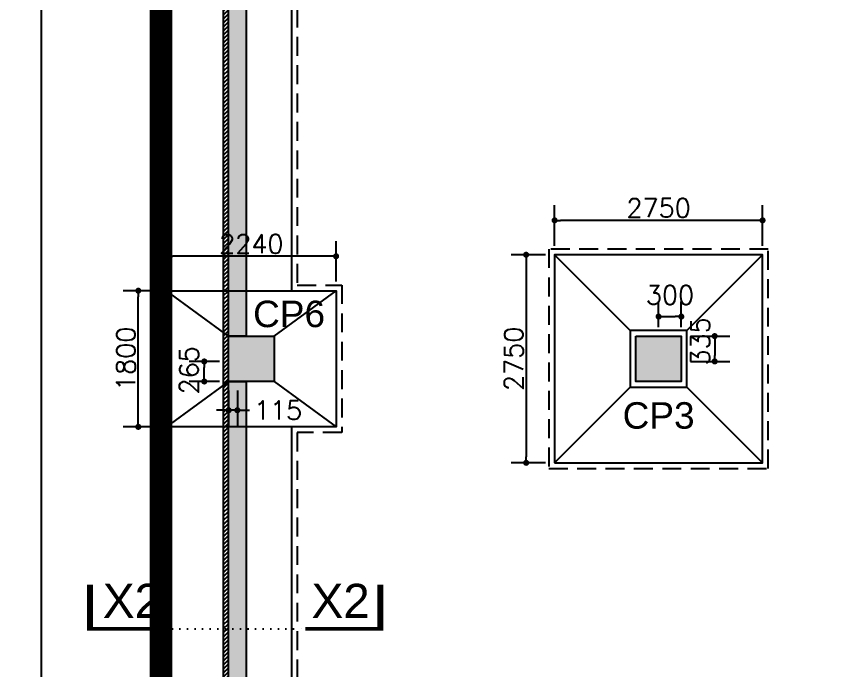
# Model space of a CAD drawing. Extents: x -200722 to 834823, y -494970 to 88783.
# Drawn here: x 452910 to 463699, y 27486 to 36136 of the extents above; entities that cross this region are included whole.
import ezdxf
from ezdxf.enums import TextEntityAlignment as Align

# ---------------------------------------------------------------- set-up
doc = ezdxf.new("R2010")
doc.units = 0
doc.header["$LTSCALE"] = 100
doc.header["$MEASUREMENT"] = 0
doc.header["$PDMODE"] = 34
doc.linetypes.add('DOT', pattern=[0.25, 0, -0.25])
doc.linetypes.add('HIDDEN', pattern=[0.375, 0.25, -0.125])
doc.layers.get('0').update_dxf_attribs({"linetype": 'CONTINUOUS'})
doc.layers.get('DEFPOINTS').update_dxf_attribs({"linetype": 'CONTINUOUS'})
for name, color, linetype in [('BEAM', 4, 'CONTINUOUS'), ('COL', 150, 'CONTINUOUS'), ('DIM', 3, 'CONTINUOUS'), ('F_EXEC', 3, 'HIDDEN'), ('F_FTG1', 11, 'CONTINUOUS'), ('RCCWALL', 6, 'CONTINUOUS'), ('TEXT', 2, 'CONTINUOUS')]:
    doc.layers.add(name, color=color, linetype=linetype)
doc.layers.add('HATCH', color=252, linetype='CONTINUOUS', lineweight=30)
doc.styles.add('AR', font='arial.ttf')
doc.styles.add('ROMANS', font='romans.shx')
doc.styles.get("Standard").update_dxf_attribs({"font": 'simplex.shx'})
doc.styles.add('TIMES-N', font='arial.ttf')
doc.dimstyles.new('STANDARD$0', dxfattribs={"dimtxt": 2.5, "dimasz": 2.5, "dimexe": 2, "dimexo": 0.7, "dimgap": 0.9, "dimtad": 1, "dimdec": 0, "dimdsep": 46, "dimtxsty": 'ROMANS', "dimcen": 0.09, "dimclrd": 4, "dimclre": 4, "dimclrt": 3, "dimadec": 0, "dimazin": 0, "dimtfac": 1, "dimtdec": 0, "dimtmove": 0, "dimatfit": 3, "dimfxl": 1, "dimtolj": 1, "dimtzin": 0, "dimarcsym": 0})

# ---------------------------------------------------------------- blocks, each defined once
blk = doc.blocks.new('DOT')
at = {"color": 0, "linetype": 'ByBlock'}
blk.add_line((-0.5, 0), (-1, 0), dxfattribs=at)
at = {"color": 0, "linetype": 'ByBlock', "const_width": 0.5}
blk.add_lwpolyline([(-0.25, 0, 1), (0.25, 0, 1)], format="xyb", close=True, dxfattribs=at)
blk = doc.blocks.new('*D2653')
at = {"layer": 'BEAM', "color": 0, "lineweight": -2, "transparency": 16777216}
for p, q in [((461399, 32029), (461399, 32367)), ((461699, 32029), (461699, 32367)), ((461479, 32167), (461619, 32167))]:
    blk.add_line(p, q, dxfattribs=at)
at = {"layer": 'DEFPOINTS', "color": 0, "lineweight": -3, "ltscale": 0.4, "transparency": 16777216}
for p in [(461699, 32167), (461399, 31909), (461699, 31909)]:
    blk.add_point(p, dxfattribs=at)
at = {"layer": 'BEAM', "color": 0, "lineweight": -2, "ltscale": 0.4, "transparency": 16777216, "xscale": 80, "yscale": 80, "zscale": 80, "rotation": 180}
blk.add_blockref('DOT', (461399, 32167), dxfattribs=at)
at = {"layer": 'BEAM', "color": 0, "lineweight": -2, "ltscale": 0.4, "transparency": 16777216, "xscale": 80, "yscale": 80, "zscale": 80}
blk.add_blockref('DOT', (461699, 32167), dxfattribs=at)
at = {"layer": 'BEAM', "color": 0, "ltscale": 0.4, "transparency": 16777216, "insert": (461549, 32452), "char_height": 248, "attachment_point": 5}
blk.add_mtext('\\A1;300', dxfattribs=at)
blk = doc.blocks.new('_DOT')
at = {"color": 0, "linetype": 'ByBlock'}
blk.add_line((-0.5, 0), (-1, 0), dxfattribs=at)
at = {"color": 0, "linetype": 'ByBlock', "const_width": 0.5}
blk.add_lwpolyline([(-0.25, 0, 1), (0.25, 0, 1)], format="xyb", close=True, dxfattribs=at)
blk = doc.blocks.new('*D2654')
at = {"layer": 'BEAM', "color": 0, "lineweight": -2, "transparency": 16777216}
for p, q in [((461819, 31909), (462340, 31909)), ((462140, 31829), (462140, 31654)), ((461819, 31574), (462340, 31574))]:
    blk.add_line(p, q, dxfattribs=at)
at = {"layer": 'DEFPOINTS', "color": 0, "lineweight": -3, "ltscale": 0.4, "transparency": 16777216}
for p in [(461699, 31909), (461699, 31574), (462140, 31574)]:
    blk.add_point(p, dxfattribs=at)
at = {"layer": 'BEAM', "color": 0, "lineweight": -2, "ltscale": 0.4, "transparency": 16777216, "xscale": 80, "yscale": 80, "zscale": 80}
for p, rotation in [((462140, 31909), 90), ((462140, 31574), 270)]:
    blk.add_blockref('DOT', p, dxfattribs=dict(at, rotation=rotation))
at = {"layer": 'BEAM', "color": 0, "ltscale": 0.4, "transparency": 16777216, "insert": (461949, 31839), "char_height": 248, "attachment_point": 5, "rotation": 90}
blk.add_mtext('\\A1;335', dxfattribs=at)
blk = doc.blocks.new('*D2655')
at = {"layer": 'BEAM', "color": 0, "lineweight": -2, "transparency": 16777216}
for p, q in [((460024, 33104), (460024, 33639)), ((462773, 33104), (462773, 33639)), ((462693, 33439), (460104, 33439))]:
    blk.add_line(p, q, dxfattribs=at)
at = {"layer": 'DEFPOINTS', "color": 0, "lineweight": -3, "ltscale": 0.4, "transparency": 16777216}
for p in [(460024, 33439), (460024, 32984), (462773, 32984)]:
    blk.add_point(p, dxfattribs=at)
at = {"layer": 'BEAM', "color": 0, "lineweight": -2, "ltscale": 0.4, "transparency": 16777216, "xscale": 80, "yscale": 80, "zscale": 80, "rotation": 180}
blk.add_blockref('DOT', (460024, 33439), dxfattribs=at)
at = {"layer": 'BEAM', "color": 0, "lineweight": -2, "ltscale": 0.4, "transparency": 16777216, "xscale": 80, "yscale": 80, "zscale": 80}
blk.add_blockref('DOT', (462773, 33439), dxfattribs=at)
at = {"layer": 'BEAM', "color": 0, "ltscale": 0.4, "transparency": 16777216, "insert": (461399, 33603), "char_height": 248, "attachment_point": 5}
blk.add_mtext('\\A1;2750', dxfattribs=at)
blk = doc.blocks.new('*D2656')
at = {"layer": 'BEAM', "color": 0, "lineweight": -2, "transparency": 16777216}
for p, q in [((459904, 32984), (459448, 32984)), ((459648, 32904), (459648, 30314)), ((459904, 30234), (459448, 30234))]:
    blk.add_line(p, q, dxfattribs=at)
at = {"layer": 'DEFPOINTS', "color": 0, "lineweight": -3, "ltscale": 0.4, "transparency": 16777216}
for p in [(460024, 32984), (459648, 30234), (460024, 30234)]:
    blk.add_point(p, dxfattribs=at)
at = {"layer": 'BEAM', "color": 0, "lineweight": -2, "ltscale": 0.4, "transparency": 16777216, "xscale": 80, "yscale": 80, "zscale": 80}
for p, rotation in [((459648, 32984), 90), ((459648, 30234), 270)]:
    blk.add_blockref('DOT', p, dxfattribs=dict(at, rotation=rotation))
at = {"layer": 'BEAM', "color": 0, "ltscale": 0.4, "transparency": 16777216, "insert": (459484, 31609), "char_height": 248, "attachment_point": 5, "rotation": 90}
blk.add_mtext('\\A1;2750', dxfattribs=at)
blk = doc.blocks.new('*D2823')
at = {"layer": 'BEAM', "color": 0, "lineweight": -2, "transparency": 16777216}
for p, q in [((455716, 31190), (455716, 30729)), ((455831, 31189), (455831, 30729)), ((455636, 30929), (455556, 30929)), ((455831, 30929), (455716, 30929)), ((455911, 30929), (455991, 30929))]:
    blk.add_line(p, q, dxfattribs=at)
at = {"layer": 'DEFPOINTS', "color": 0, "lineweight": -3, "ltscale": 0.4, "transparency": 16777216}
for p in [(455716, 31310), (455831, 31309), (455716, 30929)]:
    blk.add_point(p, dxfattribs=at)
at = {"layer": 'BEAM', "color": 0, "lineweight": -2, "ltscale": 0.4, "transparency": 16777216, "xscale": 80, "yscale": 80, "zscale": 80}
blk.add_blockref('DOT', (455716, 30929), dxfattribs=at)
at = {"layer": 'BEAM', "color": 0, "lineweight": -2, "ltscale": 0.4, "transparency": 16777216, "xscale": 80, "yscale": 80, "zscale": 80, "rotation": 180}
blk.add_blockref('DOT', (455831, 30929), dxfattribs=at)
at = {"layer": 'BEAM', "color": 0, "ltscale": 0.4, "transparency": 16777216, "insert": (456369, 30929), "char_height": 248, "attachment_point": 5}
blk.add_mtext('\\A1;115', dxfattribs=at)
blk = doc.blocks.new('*D2824')
at = {"layer": 'BEAM', "color": 0, "lineweight": -2, "transparency": 16777216}
for p, q in [((455595, 31574), (455194, 31574)), ((455394, 31389), (455394, 31494)), ((455595, 31309), (455194, 31309))]:
    blk.add_line(p, q, dxfattribs=at)
at = {"layer": 'DEFPOINTS', "color": 0, "lineweight": -3, "ltscale": 0.4, "transparency": 16777216}
for p in [(455394, 31574), (455715, 31574), (455715, 31309)]:
    blk.add_point(p, dxfattribs=at)
at = {"layer": 'BEAM', "color": 0, "lineweight": -2, "ltscale": 0.4, "transparency": 16777216, "xscale": 80, "yscale": 80, "zscale": 80}
for p, rotation in [((455394, 31574), 90), ((455394, 31309), 270)]:
    blk.add_blockref('DOT', p, dxfattribs=dict(at, rotation=rotation))
at = {"layer": 'BEAM', "color": 0, "ltscale": 0.4, "transparency": 16777216, "insert": (455192, 31457), "char_height": 248, "attachment_point": 5, "rotation": 90}
blk.add_mtext('\\A1;265', dxfattribs=at)
blk = doc.blocks.new('*D2825')
at = {"layer": 'BEAM', "color": 0, "lineweight": -2, "transparency": 16777216}
for p, q in [((454896, 32629), (454896, 33164)), ((457136, 32629), (457136, 33164)), ((457056, 32964), (454976, 32964))]:
    blk.add_line(p, q, dxfattribs=at)
at = {"layer": 'DEFPOINTS', "color": 0, "lineweight": -3, "ltscale": 0.4, "transparency": 16777216}
for p in [(454896, 32964), (454896, 32509), (457136, 32509)]:
    blk.add_point(p, dxfattribs=at)
at = {"layer": 'BEAM', "color": 0, "lineweight": -2, "ltscale": 0.4, "transparency": 16777216, "xscale": 80, "yscale": 80, "zscale": 80, "rotation": 180}
blk.add_blockref('DOT', (454896, 32964), dxfattribs=at)
at = {"layer": 'BEAM', "color": 0, "lineweight": -2, "ltscale": 0.4, "transparency": 16777216, "xscale": 80, "yscale": 80, "zscale": 80}
blk.add_blockref('DOT', (457136, 32964), dxfattribs=at)
at = {"layer": 'BEAM', "color": 0, "ltscale": 0.4, "transparency": 16777216, "insert": (456016, 33128), "char_height": 248, "attachment_point": 5}
blk.add_mtext('\\A1;2240', dxfattribs=at)
blk = doc.blocks.new('*D2826')
at = {"layer": 'BEAM', "color": 0, "lineweight": -2, "transparency": 16777216}
for p, q in [((454776, 32509), (454322, 32509)), ((454522, 30789), (454522, 32429)), ((454776, 30709), (454322, 30709))]:
    blk.add_line(p, q, dxfattribs=at)
at = {"layer": 'DEFPOINTS', "color": 0, "lineweight": -3, "ltscale": 0.4, "transparency": 16777216}
for p in [(454522, 32509), (454896, 32509), (454896, 30709)]:
    blk.add_point(p, dxfattribs=at)
at = {"layer": 'BEAM', "color": 0, "lineweight": -2, "ltscale": 0.4, "transparency": 16777216, "xscale": 80, "yscale": 80, "zscale": 80}
for p, rotation in [((454522, 32509), 90), ((454522, 30709), 270)]:
    blk.add_blockref('DOT', p, dxfattribs=dict(at, rotation=rotation))
at = {"layer": 'BEAM', "color": 0, "ltscale": 0.4, "transparency": 16777216, "insert": (454358, 31609), "char_height": 248, "attachment_point": 5, "rotation": 90}
blk.add_mtext('\\A1;1800', dxfattribs=at)
blk = doc.blocks.new('*D2917')
at = {"layer": 'BEAM', "color": 0, "lineweight": -2, "transparency": 16777216}
for p, q in [((454987, 52100), (453036, 52100)), ((453236, 52020), (453236, 24224)), ((455284, 24144), (453036, 24144))]:
    blk.add_line(p, q, dxfattribs=at)
at = {"layer": 'DEFPOINTS', "color": 0, "lineweight": -3, "ltscale": 0.4, "transparency": 16777216}
for p in [(455107, 52100), (453236, 24144), (455404, 24144)]:
    blk.add_point(p, dxfattribs=at)
at = {"layer": 'BEAM', "color": 0, "lineweight": -2, "ltscale": 0.4, "transparency": 16777216, "xscale": 80, "yscale": 80, "zscale": 80}
for p, rotation in [((453236, 52100), 90), ((453236, 24144), 270)]:
    blk.add_blockref('DOT', p, dxfattribs=dict(at, rotation=rotation))
at = {"layer": 'BEAM', "color": 0, "ltscale": 0.4, "transparency": 16777216, "insert": (453072, 38122), "char_height": 248, "attachment_point": 5, "rotation": 90}
blk.add_mtext('\\A1;27956', dxfattribs=at)

msp = doc.modelspace()

# ---------------------------------------------------------------- hatches: boundary and pattern name
at = {"layer": 'DIM', "ltscale": 0.4}
h = msp.add_hatch(dxfattribs=at)
h.set_pattern_fill('ANSI31', color=256, scale=300, style=0)
h.set_pattern_definition([(45, (191292.92, 0), (-26.5165043, 26.5165043), [])])
h.paths.add_polyline_path([(455715.5, 51274.9), (455645.5, 51274.9), (455645.5, 25039.4), (455715.5, 25039.4)])
at = {"layer": 'HATCH', "lineweight": -3, "ltscale": 0.4}
for points in [[(455715.5, 38039.4), (455945.5, 38039.4), (455945.5, 31909.4), (455715.5, 31909.4)], [(455715.5, 31309.4), (455945.5, 31309.4), (455945.5, 25639.4), (455715.5, 25639.4)]]:
    msp.add_hatch(color=256, dxfattribs=at).paths.add_polyline_path(points)
at = {"layer": 'HATCH', "ltscale": 0.4}
for points in [[(455715.5, 31909.4), (456315.5, 31909.4), (456315.5, 31309.4), (455715.5, 31309.4)], [(461098.5, 31909.4), (461698.5, 31909.4), (461698.5, 31309.4), (461098.5, 31309.4)]]:
    msp.add_hatch(color=256, dxfattribs=at).paths.add_polyline_path(points)

# ---------------------------------------------------------------- linework, layer by layer
at = {"color": 1, "linetype": 'DOT', "ltscale": 4}
msp.add_line((454871.5, 28039.2, 7446.6), (456730.1, 28039.2, 7446.6), dxfattribs=at)
at = {"color": 5, "lineweight": -3, "ltscale": 0.4, "const_width": 300, "elevation": 7446.6}
msp.add_lwpolyline([(454820.5, 52099.9), (518279.5, 52099.9), (518279.5, 24144.4), (454820.5, 24143.9), (454820.5, 52099.9)], dxfattribs=at)
at = {"layer": 'COL', "ltscale": 500, "elevation": 7446.6}
for points in [[(455715.5, 31909.4), (456315.5, 31909.4), (456315.5, 31309.4), (455715.5, 31309.4), (455715.5, 31909.4)], [(461098.5, 31909.4), (461698.5, 31909.4), (461698.5, 31309.4), (461098.5, 31309.4), (461098.5, 31909.4)]]:
    msp.add_lwpolyline(points, dxfattribs=at)
at = {"layer": 'DIM', "color": 1, "elevation": 7446.6}
for points in [[(453882.3, 28622.3, 80, 80, 0), (453882.3, 28039.2, 50, 50, 0), (454871.5, 28039.2, 50, 50, 0)], [(457719.3, 28622.3, 80, 80, 0), (457719.3, 28039.2, 50, 50, 0), (456730.1, 28039.2, 50, 50, 0)]]:
    msp.add_lwpolyline(points, format="xyseb", dxfattribs=at)
at = {"layer": 'F_EXEC', "ltscale": 10}
for p, q in [((454820.5, 25814.4, 7446.6), (454820.5, 52099.9, 7446.6)), ((456620.5, 37364.4, 7446.6), (456620.5, 32584.4, 7446.6)), ((456620.5, 30634.4, 7446.6), (456620.5, 26539.4, 7446.6))]:
    msp.add_line(p, q, dxfattribs=at)
at = {"layer": 'F_EXEC', "ltscale": 10, "elevation": 7446.6}
msp.add_lwpolyline([(459948.5, 30159.4), (462848.5, 30159.4), (462848.5, 33059.4), (459948.5, 33059.4)], close=True, dxfattribs=at)
msp.add_lwpolyline([(456620.5, 32584.4), (457210.5, 32584.4), (457210.5, 30634.4), (456620.5, 30634.4)], dxfattribs=at)
at = {"layer": 'F_FTG1', "ltscale": 0.4}
for p, q in [((454895.5, 26464.4, 7446.6), (454895.5, 52024.9, 7446.6)), ((456545.5, 37439.4, 7446.6), (456545.5, 32509.4, 7446.6)), ((461023.6, 31984.4, 7446.6), (460023.8, 32984.4, 7446.6)), ((461773.5, 31984.4, 7446.6), (462773.3, 32984.4, 7446.6)), ((455715.5, 31909.4, -2897.2), (454895.5, 32509.4, 7446.6)), ((456315.5, 31909.4, 7446.6), (457135.5, 32509.4, 7446.6)), ((455715.4, 31309.4, -2897.2), (454895.5, 30709.4, 7446.6)), ((456315.5, 31309.4, 7446.6), (457135.5, 30709.4, 7446.6)), ((461023.5, 31234.4, 7446.6), (460023.5, 30234.6, 7446.6)), ((461773.5, 31234.4, 7446.6), (462773.5, 30234.6, 7446.6)), ((456545.5, 30709.4, 7446.6), (456545.5, 26464.4, 7446.6))]:
    msp.add_line(p, q, dxfattribs=at)
at = {"layer": 'F_FTG1', "ltscale": 0.4, "elevation": 7446.6}
for points in [[(460023.5, 30234.4), (462773.5, 30234.4), (462773.5, 32984.4), (460023.5, 32984.4)], [(454895.5, 30709.4), (454895.5, 32509.4), (457135.5, 32509.4), (457135.5, 30709.4)], [(461023.5, 31234.4), (461773.5, 31234.4), (461773.5, 31984.4), (461023.5, 31984.4)]]:
    msp.add_lwpolyline(points, close=True, dxfattribs=at)
at = {"layer": 'RCCWALL', "color": 1, "ltscale": 0.4, "elevation": 7446.6}
msp.add_lwpolyline([(455715.5, 51274.9), (455645.5, 51274.9), (455645.5, 25039.4), (455715.5, 25039.4)], close=True, dxfattribs=at)
at = {"layer": 'RCCWALL', "color": 42, "ltscale": 0.4, "elevation": 7446.6}
for points in [[(455715.5, 38039.4), (455945.5, 38039.4), (455945.5, 31909.4), (455715.5, 31909.4)], [(455715.5, 31309.4), (455945.5, 31309.4), (455945.5, 25639.4), (455715.5, 25639.4)]]:
    msp.add_lwpolyline(points, close=True, dxfattribs=at)

# ---------------------------------------------------------------- texts
at = {"layer": 'TEXT', "style": 'AR'}
for s, p in [('CP6', (456038.9, 32027.4, 7446.6)), ('CP3', (460923.3, 30685.2))]:
    msp.add_text(s, height=350, dxfattribs=at).set_placement(p)
at = {"layer": 'TEXT', "style": 'TIMES-N'}
for p in [(454053, 28409.7, 7446.6), (456811.7, 28409.7, 7446.6)]:
    msp.add_text('X2', height=450, dxfattribs=at).set_placement(p, align=Align.MIDDLE_LEFT)

# ---------------------------------------------------------------- dimensions: what is measured, and where the dimension line sits
at = {"layer": 'BEAM'}
for base, p1, p2, angle, picture, middle in [((453236.3, 24143.9), (455106.6, 52099.9, 7446.6), (455404.3, 24143.9, 5359.4), 90, '*D2917', (453072.3, 38121.9)), ((454895.5, 32963.6), (457135.5, 32509.4, 7446.6), (454895.5, 32509.4, 7446.6), 180, '*D2825', (456015.5, 33127.6)), ((459647.9, 30234.4), (460023.8, 32984.4, 7446.6), (460023.5, 30234.4, 7446.6), 90, '*D2656', (459483.9, 31609.4)), ((454522.3, 32509.4), (454895.5, 30709.4, 7446.6), (454895.5, 32509.4, 7446.6), 90, '*D2826', (454358.3, 31609.4))]:
    dim = msp.add_linear_dim(base=base, p1=p1, p2=p2, angle=angle, dimstyle='STANDARD$0', override={"dimscale": 8, "dimtxt": 31, "dimasz": 10, "dimexe": 25, "dimexo": 15, "dimgap": 5, "dimzin": 3, "dimtxsty": 'Standard', "dimblk": 'DOT', "dimcen": 3, "dimdle": 1, "dimclrd": 0, "dimclre": 0, "dimclrt": 0, "dimtmove": 2, "dimldrblk": 'DOT', "dimtzin": 3}, dxfattribs=at)
    dim.commit()
    dim.dimension.update_dxf_attribs({"geometry": picture, "text_midpoint": middle})
dim = msp.add_linear_dim(base=(460023.7592, 33439.0347), p1=(462773.3407, 32984.3818, 7446.621), p2=(460023.7592, 32984.3818, 7446.621), dimstyle='STANDARD$0', override={"dimscale": 8, "dimtxt": 31, "dimasz": 10, "dimexe": 25, "dimexo": 15, "dimgap": 5, "dimzin": 3, "dimtxsty": 'Standard', "dimblk": 'DOT', "dimcen": 3, "dimdle": 1, "dimclrd": 0, "dimclre": 0, "dimclrt": 0, "dimtmove": 2, "dimldrblk": 'DOT', "dimtzin": 3}, dxfattribs=at)
dim.commit()
dim.dimension.update_dxf_attribs({"geometry": '*D2655', "text_midpoint": (461398.55, 33603.0347)})
dim = msp.add_linear_dim(base=(461698.5, 32167.5), p1=(461398.5, 31909.4, 7446.6), p2=(461698.5, 31909.4, 7446.6), dimstyle='STANDARD$0', override={"dimscale": 8, "dimtxt": 31, "dimasz": 10, "dimexe": 25, "dimexo": 15, "dimgap": 5, "dimzin": 3, "dimtxsty": 'Standard', "dimblk": 'DOT', "dimcen": 3, "dimdle": 1, "dimclrd": 0, "dimclre": 0, "dimclrt": 0, "dimtmove": 2, "dimldrblk": 'DOT', "dimtzin": 3}, dxfattribs=at)
dim.commit()
dim.dimension.update_dxf_attribs({"geometry": '*D2653', "text_midpoint": (461548.5, 32451.7), "dimtype": 160})
for base, p1, p2, angle, picture, middle in [((462140.2, 31574.4), (461698.5, 31909.4, 7446.6), (461698.5, 31574.4, 7446.6), 90, '*D2654', (461948.7, 31839.2)), ((455393.8, 31574.4), (455715.4, 31309.4, -2897.2), (455715.4, 31574.4, 7446.6), 90, '*D2824', (455191.9, 31457.3)), ((455715.9656, 30928.7321), (455830.5424, 31309.3818, 17790.3993), (455715.9656, 31309.7989, -2904.3486), 180, '*D2823', (456368.8911, 30928.7321))]:
    dim = msp.add_linear_dim(base=base, p1=p1, p2=p2, angle=angle, dimstyle='STANDARD$0', override={"dimscale": 8, "dimtxt": 31, "dimasz": 10, "dimexe": 25, "dimexo": 15, "dimgap": 5, "dimzin": 3, "dimtxsty": 'Standard', "dimblk": 'DOT', "dimcen": 3, "dimdle": 1, "dimclrd": 0, "dimclre": 0, "dimclrt": 0, "dimtmove": 2, "dimldrblk": 'DOT', "dimtzin": 3}, dxfattribs=at)
    dim.commit()
    dim.dimension.update_dxf_attribs({"geometry": picture, "text_midpoint": middle, "dimtype": 160})

doc.saveas('drawing.dxf')
